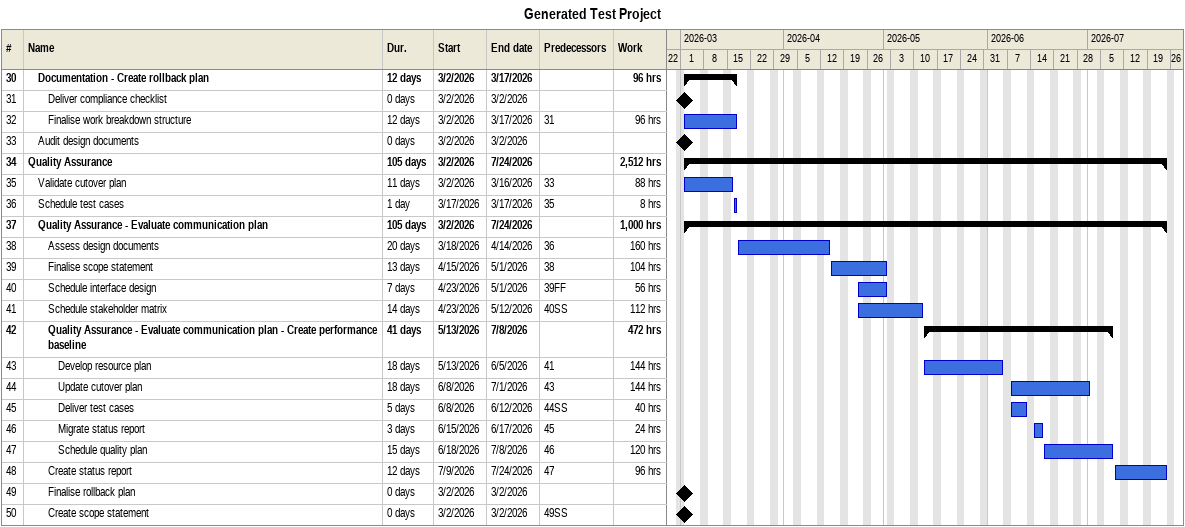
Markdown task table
Generated Test Project

| ID | Level | Task | Duration | Start | Finish | Predecessors | Work (h) |
|---|---|---|---|---|---|---|---|
| 30 | 2 | **Documentation - Create rollback plan** | 12d | 2026-03-02 | 2026-03-17 |  | 96 |
| 31 | 3 | Deliver compliance checklist | 0d | 2026-03-02 | 2026-03-02 |  |  |
| 32 | 3 | Finalise work breakdown structure | 12d | 2026-03-02 | 2026-03-17 | 31 | 96 |
| 33 | 2 | Audit design documents | 0d | 2026-03-02 | 2026-03-02 |  |  |
| 34 | 1 | **Quality Assurance** | 105d | 2026-03-02 | 2026-07-24 |  | 2512 |
| 35 | 2 | Validate cutover plan | 11d | 2026-03-02 | 2026-03-16 | 33 | 88 |
| 36 | 2 | Schedule test cases | 1d | 2026-03-17 | 2026-03-17 | 35 | 8 |
| 37 | 2 | **Quality Assurance - Evaluate communication plan** | 105d | 2026-03-02 | 2026-07-24 |  | 1000 |
| 38 | 3 | Assess design documents | 20d | 2026-03-18 | 2026-04-14 | 36 | 160 |
| 39 | 3 | Finalise scope statement | 13d | 2026-04-15 | 2026-05-01 | 38 | 104 |
| 40 | 3 | Schedule interface design | 7d | 2026-04-23 | 2026-05-01 | 39FF | 56 |
| 41 | 3 | Schedule stakeholder matrix | 14d | 2026-04-23 | 2026-05-12 | 40SS | 112 |
| 42 | 3 | **Quality Assurance - Evaluate communication plan - Create performance baseline** | 41d | 2026-05-13 | 2026-07-08 |  | 472 |
| 43 | 4 | Develop resource plan | 18d | 2026-05-13 | 2026-06-05 | 41 | 144 |
| 44 | 4 | Update cutover plan | 18d | 2026-06-08 | 2026-07-01 | 43 | 144 |
| 45 | 4 | Deliver test cases | 5d | 2026-06-08 | 2026-06-12 | 44SS | 40 |
| 46 | 4 | Migrate status report | 3d | 2026-06-15 | 2026-06-17 | 45 | 24 |
| 47 | 4 | Schedule quality plan | 15d | 2026-06-18 | 2026-07-08 | 46 | 120 |
| 48 | 3 | Create status report | 12d | 2026-07-09 | 2026-07-24 | 47 | 96 |
| 49 | 3 | Finalise rollback plan | 0d | 2026-03-02 | 2026-03-02 |  |  |
| 50 | 3 | Create scope statement | 0d | 2026-03-02 | 2026-03-02 | 49SS |  |
